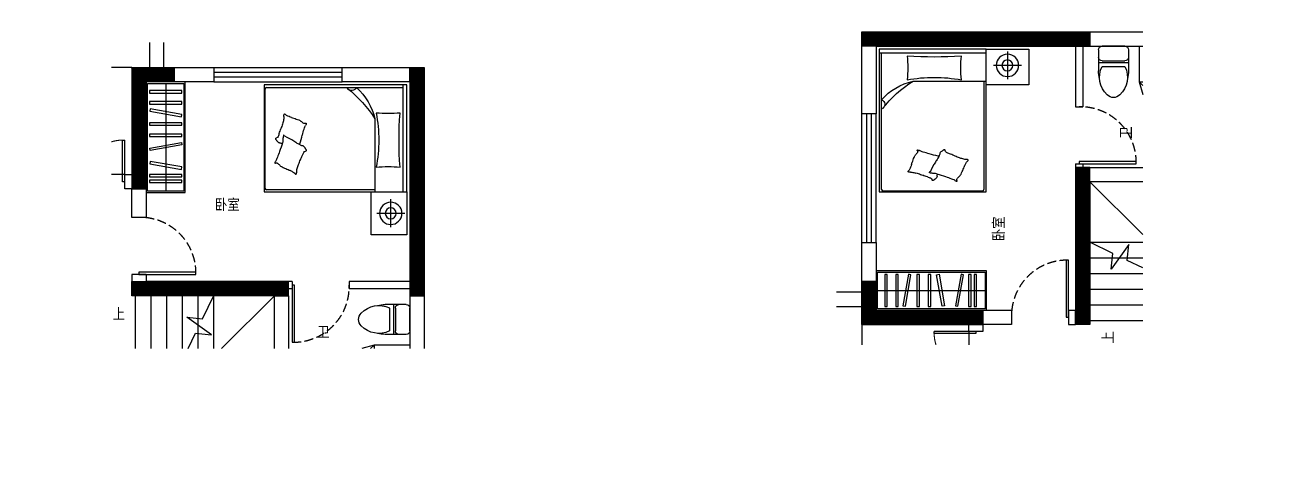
# Model space of a CAD drawing. Extents: x 468514 to 728049, y -74127 to 69080.
# Drawn here: x 553210 to 570649, y 13703 to 20003 of the extents above; entities that cross this region are included whole.
import ezdxf
from ezdxf.xclip import XClip

# ---------------------------------------------------------------- set-up
doc = ezdxf.new("R2010")
doc.units = 0
doc.header["$LTSCALE"] = 500
doc.header["$MEASUREMENT"] = 0
doc.header["$XCLIPFRAME"] = 0
doc.linetypes.add('DASH', pattern=[0.35, 0.25, -0.1])
for name, color, linetype in [('Door 门', 107, 'Continuous'), ('E 立面标注尺寸', 9, 'Continuous'), ('P-Furniture 家具', 153, 'Continuous'), ('P-Make furniture 固定制作', 154, 'Continuous'), ('P-N wall 新建隔墙', 241, 'Continuous'), ('P-O wall 原始墙体', 245, 'Continuous'), ('P-Stair 楼梯（原建筑设备）', 159, 'Continuous'), ('P-Text  平面文字', 9, 'Continuous'), ('P-window 窗', 107, 'Continuous')]:
    doc.layers.add(name, color=color, linetype=linetype)
doc.styles.add('PDC DIM', font='PMingLiU-ExtB.ttf', dxfattribs={"width": 0.85})
pattern_1 = [(45, (-208763.564, 5386.939), (-8.8388348, 8.8388348), [])]

# ---------------------------------------------------------------- blocks, each defined once
blk = doc.blocks.new('$DorLib2D$00000002')
for p, q in [((-0.5, 0), (-0.5, 0.4875)), ((-0.475, 0.4875), (-0.5, 0.4875)), ((-0.475, 0), (-0.475, 0.4875)), ((0.475, 0), (0.475, 0.4875)), ((0.475, 0.4875), (0.5, 0.4875)), ((0.5, 0), (0.5, 0.4875)), ((-0.5, 0), (-0.475, 0)), ((0.5, 0), (0.475, 0))]:
    blk.add_line(p, q)
at = {"lineweight": 13}
for centre, start, end in [((-0.4875, 0), 0, 88.53072), ((0.4875, 0), 91.46928, 180)]:
    blk.add_arc(centre, 0.4875, start, end, dxfattribs=at)
blk = doc.blocks.new('$WINLIB2D$00000001')
at = {"color": 0}
for points in [[(-0.5, 0.5), (-0.5, -0.5)], [(-0.5, 0.5), (0.5, 0.5)], [(0.5, -0.5), (0.5, 0.5)], [(0.5, 0.1667), (-0.5, 0.1667)], [(0.5, -0.1667), (-0.5, -0.1667)], [(-0.5, -0.5), (0.5, -0.5)]]:
    blk.add_lwpolyline(points, dxfattribs=at)
blk = doc.blocks.new('chuangf')
at = {"layer": 'P-Furniture 家具', "color": 8}
for p, q in [((1375, 322), (1375, -70)), ((3141, -1617), (3141, 299)), ((1179, 126), (1572, 126)), ((2700, -95), (1675, -95)), ((1706, -95), (1706, -1617)), ((1730, -1637), (3117, -1637))]:
    blk.add_line(p, q, dxfattribs=at)
at = {"layer": 'P-Furniture 家具'}
blk.add_line((1675, 299), (3175, 299), dxfattribs=at)
for points in [[(1675, 351), (1075, 351), (1075, -149), (1675, -149)], [(3175, 351), (3175, -1649), (1675, -1649), (1675, 351)]]:
    blk.add_lwpolyline(points, close=True, dxfattribs=at)
at = {"layer": 'P-Furniture 家具', "color": 8}
for points in [[(2021, -78, 0.058596), (2021, 257, 0.037148), (2782, 257, 0.052163), (2782, -78, 0.093766)], [(1947, -1232, 0.101392), (1929, -1213, -0.223768), (1924, -1203, -0.25558), (1926, -1199, -0.081563), (1941, -1194, -0.071805), (1957, -1193, 0.069985), (1974, -1192, 0.03546), (2030, -1178, 0.029432), (2094, -1154, 0.001554), (2125, -1140, -0.00152), (2157, -1126, -0.004735), (2189, -1113, 0.00382), (2230, -1095, 0.296001), (2248, -1068, -0.649774), (2268, -1060, -0.02319), (2273, -1063, 0.0288), (2277, -1066, 0.005727), (2283, -1070, -0.004358), (2292, -1076, -0.027528), (2310, -1088, -0.046214), (2319, -1097, -0.194121), (2323, -1110, 0.133719), (2326, -1129, 0.011505), (2344, -1163, 0.008882), (2369, -1206, 0.012426), (2404, -1261, -0.033612), (2417, -1281), (2439, -1326), (2456, -1361, 0.224341), (2470, -1372, -0.722772), (2470, -1379, -0.103513), (2466, -1379, 0.053465), (2459, -1379, 0.030109), (2437, -1383, -0.031436), (2416, -1387, -0.05324), (2401, -1387, 0.05518), (2387, -1387, 0.056271), (2363, -1393, 0.0108), (2242, -1434, 0.00456), (2161, -1464, 0.01125), (2128, -1477, 0.069394), (2111, -1487, -0.079756), (2096, -1496, -0.106399), (2082, -1498, -0.328642), (2078, -1496, -0.299547), (2080, -1490, 0.189917), (2084, -1483, 0.033518), (2085, -1475, 0.075627), (2084, -1471, 0.053489), (2081, -1465, 0.017838), (2067, -1448, 0.038394), (2049, -1430, -0.059529), (2038, -1418, -0.035943), (2026, -1398, -0.011245), (1995, -1330, -0.006203), (1982, -1299, 0.010783), (1975, -1282, 0.019485), (1970, -1271, 0.005062)]]:
    blk.add_lwpolyline(points, format="xyb", close=True, dxfattribs=at)
for radius in [157, 76.4]:
    blk.add_circle((1375, 126), radius, dxfattribs=at)
for centre, radius, start, end in [((1784, -1542), 1712, 38.287, 57.6721), ((2499, -940), 868, 42.3133, 76.6516), ((3167, -422), 71, 111.0659, 236.8343)]:
    blk.add_arc(centre, radius, start, end, dxfattribs=at)
for centre, major_axis, ratio, start_param, end_param in [((2316, -1059), (-112, 0), 0.833333, 1.758186, 1.860669), ((1485, 1263), (-3019, 0), 0.833333, 1.860669, 1.903868), ((873, 2737), (-4890, 0), 0.833333, 1.903868, 1.922108), ((2279, -461), (804, 0), 0.833333, -1.219485, -1.174486), ((2560, -1020), (-76, 0), 0.833333, 1.967107, 2.244238), ((2644, -1107), (-57.7, 0), 0.833333, -1.215705, -0.897354), ((2635, -1089), (33.8, 0), 0.833333, 1.501884, 1.925887), ((2707, -1087), (-74, 0), 0.833333, -0.181643, -0.047623), ((2648, -1084), (-14.7, 0), 0.833333, -0.047623, 0.25431), ((2670, -1080), (-37.8, 0), 0.833333, 0.25431, 0.468061), ((2647, -1078), (13.6, 0), 0.833333, 2.209223, 2.959949), ((2938, -967), (338, 0), 0.833333, 3.609654, 3.680998), ((2637, -1064), (4.26, 0), 0.833333, 0.231794, 1.501884), ((2636, -1064), (6.04, 0), 0.833333, -0.932369, 0.231794), ((2808, -1032), (186, 0), 0.833333, 3.680998, 3.834497), ((2604, -1172), (77.8, 0), 0.833333, 0.455068, 0.692904), ((2505, -1213), (189, 0), 0.833333, 0.31136, 0.455068), ((854, -1656), (-1923, 0), 0.833333, 3.407974, 3.452952), ((2829, -1862), (599, 0), 0.833333, 1.856206, 1.973901), ((2776, -1714), (413, 0), 0.833333, 1.714425, 1.856206), ((1183, -1581), (1582, 0), 0.833333, 0.241571, 0.266382), ((2726, -1423), (-60.5, 0), 0.833333, 4.576533, 4.856018), ((5118, -539), (-2407, -701), 0.471108, 0.022718, 0.08572), ((2742, -1326), (-57.5, 0), 0.833333, 1.43494, 1.721669), ((2815, -1312), (-72.5, 0), 0.833333, 0.382878, 0.787064), ((2743, -1333), (48.9, 0), 0.833333, -1.419924, -1.094394), ((2753, -1364), (-16.1, 0), 0.833333, 3.048091, 3.928657), ((2763, -1365), (-5.57, 0), 0.833333, 2.047199, 3.048091), ((1443, -1662), (-965, 0), 0.833333, 3.456107, 3.479223), ((2319, -1425), (44, 0), 0.833333, -0.217207, 0.314514), ((2383, -1436), (-21.7, 0), 0.833333, -0.217207, 0.549738), ((2428, -1413), (74.3, 0), 0.833333, 3.691331, 3.876056), ((2528, -1338), (-209, 0), 0.833333, 0.734464, 0.844548), ((2810, -1073), (634, 0), 0.833333, 3.98614, 4.003573), ((2159, -1707), (-367, 0), 0.833333, 3.980666, 4.003573), ((2375, -1506), (43.4, 0), 0.833333, 0.723905, 0.839074), ((2458, -1445), (66.9, 0), 0.833333, 3.865498, 3.958241), ((2420, -1478), (12.2, 0), 0.833333, 3.958241, 6.263107), ((2467, -1479), (34.4, 0), 0.833333, 1.970378, 3.121515), ((3610, -3735), (-2973, 0), 0.833333, -1.186496, -1.171214), ((1770, 57), (-1936, 0), 0.833333, 1.955096, 1.974037), ((231, 3063), (-5858, 0), 0.833333, 1.974037, 1.980117), ((4793, -5700), (-5605, 0), 0.833333, -1.167692, -1.161476)]:
    blk.add_ellipse(centre, major_axis=major_axis, ratio=ratio, start_param=start_param, end_param=end_param, dxfattribs=at)
at = {"layer": 'P-Furniture 家具', "color": 8, "extrusion": (0, 0, -1)}
for centre, start_param, end_param in [((1730, -1617), -1.570796, 0), ((3117, -1617), 3.141593, 4.712389)]:
    blk.add_ellipse(centre, major_axis=(-24, 0), ratio=0.833333, start_param=start_param, end_param=end_param, dxfattribs=at)
blk = doc.blocks.new('asdfsdafa3')
for p, q in [((201554, -49577), (201554, -49256)), ((201603, -49207), (201707, -49207)), ((201707, -49207), (201901, -49207)), ((201757, -49256), (201757, -49577)), ((201782, -49207), (201782, -49627)), ((201839, -49256), (201839, -49577)), ((201603, -49627), (201707, -49627)), ((201707, -49627), (201901, -49627))]:
    blk.add_line(p, q)
for centre, radius, start, end in [((201603, -49256), 49.5, 90, 180), ((201707, -49256), 49.5, 0, 90), ((201988, -49558), 337, 42.8306, 116.2777), ((201885, -49706), 500, 75.8795, 88.2029), ((202157, -49416), 116, 359.4502, 47.9126), ((201988, -49275), 337, 243.7223, 317.1694), ((202157, -49418), 116, 312.0874, 0.5498), ((201603, -49577), 49.5, 180, 270), ((201707, -49577), 49.5, 270, 0), ((201885, -49127), 500, 271.7971, 284.1205)]:
    blk.add_arc(centre, radius, start, end)
blk = doc.blocks.new('fffg')
blk.add_lwpolyline([(143, 670), (109, 670), (109, -130), (143, -130)], close=True)
at = {"color": 8, "linetype": 'DASH'}
blk.add_arc((123, -110), 780, 88.5421, 181.4579, dxfattribs=at)
blk = doc.blocks.new('A$C0AB02AF0')
at = {"layer": 'P-O wall 原始墙体'}
h = blk.add_hatch(dxfattribs=at)
h.set_pattern_fill('ANSI31', color=256, scale=100, style=0)
h.set_pattern_definition(pattern_1)
h.paths.add_polyline_path([(6252.1, 11766.5), (6252.1, 11896.3), (6652.1, 11896.3), (6652.1, 12096.3), (6052.1, 12096.3), (6052.1, 10596.3), (6052.1, 10396.3), (6252.1, 10396.3)])
h = blk.add_hatch(dxfattribs=at)
h.set_pattern_fill('ANSI31', color=256, scale=100, style=0)
h.set_pattern_definition(pattern_1)
h.paths.add_polyline_path([(10152.1, 12096.3), (9952.1, 12096.3), (9952.1, 11896.3), (9952.1, 9096.3), (9952.1, 8896.3), (10152.1, 8896.3)])
h = blk.add_hatch(dxfattribs=at)
h.set_pattern_fill('ANSI31', color=256, scale=100, style=0)
h.set_pattern_definition(pattern_1)
h.paths.add_polyline_path([(8252.1, 9096.3), (8152.1, 9096.3), (6252.1, 9096.3), (6152.1, 9096.3), (6052.1, 9096.3), (6052.1, 8896.3), (8052.1, 8896.3), (8252.1, 8896.3)])
at = {"layer": 'Door 门'}
blk.add_line((5952.1, 10596.3), (4752.1, 10596.3), dxfattribs=at)
at = {"layer": 'P-Furniture 家具', "linetype": 'ByBlock'}
for p, q in [((9452.1, 8206.3), (8874.8, 8040.9)), ((9042.1, 7796.3), (9452.1, 8206.3)), ((9952.1, 8206.3), (9452.1, 8206.3)), ((9452.1, 8206.3), (9452.1, 8146.3))]:
    blk.add_line(p, q, dxfattribs=at)
at = {"layer": 'P-Make furniture 固定制作', "color": 8}
blk.add_line((6527.1, 11876.3), (6527.1, 10366.3), dxfattribs=at)
at = {"layer": 'P-Make furniture 固定制作'}
for p, q in [((6802.1, 10346.3), (6802.1, 11896.3)), ((6252.1, 10346.3), (6802.1, 10346.3))]:
    blk.add_line(p, q, dxfattribs=at)
at = {"layer": 'P-Make furniture 固定制作', "color": 8}
for points in [[(6782.1, 10366.3), (6272.1, 10366.3), (6272.1, 11876.3), (6782.1, 11876.3)], [(6752.1, 11775.2), (6302.1, 11775.2), (6302.1, 11740.2), (6752.1, 11740.2)], [(6752.1, 11620.5), (6302.1, 11620.5), (6302.1, 11585.5), (6752.1, 11585.5)], [(6754.7, 11440.6), (6311.6, 11518.8), (6305.5, 11484.3), (6748.7, 11406.2)], [(6752.1, 11323.3), (6302.1, 11323.3), (6302.1, 11288.3), (6752.1, 11288.3)], [(6752.1, 11164.5), (6302.1, 11164.5), (6302.1, 11129.5), (6752.1, 11129.5)], [(6754.7, 11013), (6311.6, 10934.8), (6305.5, 10969.3), (6748.7, 11047.4)], [(6754.7, 10703.7), (6311.6, 10781.9), (6305.5, 10747.4), (6748.7, 10669.3)], [(6752.1, 10598.6), (6302.1, 10598.6), (6302.1, 10563.6), (6752.1, 10563.6)], [(6752.1, 10520.7), (6302.1, 10520.7), (6302.1, 10485.7), (6752.1, 10485.7)]]:
    blk.add_lwpolyline(points, close=True, dxfattribs=at)
at = {"layer": 'P-N wall 新建隔墙'}
for p, q in [((6252.1, 9196.3), (6052.1, 9196.3)), ((6052.1, 9196.3), (6052.1, 9096.3)), ((6252.1, 9196.3), (6252.1, 9096.3)), ((8302.1, 9096.3), (8252.1, 9096.3)), ((8302.1, 9096.3), (8302.1, 8996.3)), ((9102.1, 9096.3), (9102.1, 8996.3)), ((9952.1, 9096.3), (9102.1, 9096.3)), ((8302.1, 8996.3), (8252.1, 8996.3)), ((9952.1, 8996.3), (9102.1, 8996.3))]:
    blk.add_line(p, q, dxfattribs=at)
at = {"layer": 'P-O wall 原始墙体'}
for p, q in [((6052.1, 12096.3), (6052.1, 10596.3)), ((6052.1, 12096.3), (7202.1, 12096.3)), ((6652.1, 11896.3), (6652.1, 12096.3)), ((7202.1, 12096.3), (7202.1, 11896.3)), ((9002.1, 11896.3), (9002.1, 12096.3)), ((9002.1, 12096.3), (10152.1, 12096.3)), ((9952.1, 11896.3), (9952.1, 12096.3)), ((10152.1, 12096.3), (10152.1, 8896.3)), ((6252.1, 11896.3), (6252.1, 10396.3)), ((7202.1, 11896.3), (6252.1, 11896.3)), ((9952.1, 11896.3), (9002.1, 11896.3)), ((9952.1, 11896.3), (9952.1, 9096.3)), ((5952.1, 10396.3), (5952.1, 10596.3)), ((5952.1, 10596.3), (6052.1, 10596.3)), ((6052.1, 10596.3), (6052.1, 10396.3)), ((6252.1, 10396.3), (5952.1, 10396.3)), ((6052.1, 9996.3), (6052.1, 10396.3)), ((6052.1, 10396.3), (6252.1, 10396.3)), ((6252.1, 10396.3), (6252.1, 9996.3)), ((6252.1, 9996.3), (6052.1, 9996.3)), ((6052.1, 8896.3), (6052.1, 9096.3)), ((6052.1, 9096.3), (6252.1, 9096.3)), ((8252.1, 9096.3), (6252.1, 9096.3)), ((8252.1, 8896.3), (8252.1, 9096.3)), ((9952.1, 9096.3), (9952.1, 8896.3)), ((8052.1, 8896.3), (6052.1, 8896.3)), ((8052.1, 6896.3), (8052.1, 8896.3)), ((8052.1, 8896.3), (8252.1, 8896.3)), ((8252.1, 8896.3), (8252.1, 6896.3)), ((9952.1, 8896.3), (9952.1, 6496.3)), ((9952.1, 8896.3), (10152.1, 8896.3)), ((10152.1, 8896.3), (9952.1, 8896.3)), ((10152.1, 8896.3), (10152.1, 6396.3))]:
    blk.add_line(p, q, dxfattribs=at)
blk.add_lwpolyline([(6502.1, 12696.3), (6302.1, 12696.3), (6302.1, 12096.3), (6502.1, 12096.3)], close=True, dxfattribs=at)
at = {"layer": 'P-Stair 楼梯（原建筑设备）'}
for p, q in [((6052.1, 12096.3), (4552.1, 12096.3)), ((6102.1, 8096.3), (6102.1, 8896.3)), ((6322.1, 8096.3), (6322.1, 8896.3)), ((6542.1, 8096.3), (6542.1, 8896.3)), ((6762.1, 8096.3), (6762.1, 8896.3)), ((6982.1, 8096.3), (6982.1, 8896.3)), ((7202.1, 8096.3), (7202.1, 8896.3)), ((7252.1, 8096.3), (8052.1, 8896.3))]:
    blk.add_line(p, q, dxfattribs=at)
blk.add_lwpolyline([(6790.2, 8046.3), (6947.7, 8371.5), (7170, 8348.7), (6824.4, 8598.5), (7045.9, 8573.9), (7203.4, 8899.1)], dxfattribs=at)
for points in [[(6102.1, 8471.3, 0, 0, 0), (6567.3, 8471.3, 80, 0, 0), (6867.3, 8471.3, 0, 0, 0)], [(7627.1, 7166.3, 0, 0, 0), (7627.1, 7166.3, 0, 0, 0), (7627.1, 8471.3, 0, 0, 0), (7337.3, 8471.3, 80, 0, 0), (7037.3, 8471.3, 0, 0, 0)]]:
    blk.add_lwpolyline(points, format="xyseb", dxfattribs=at)
at = {"layer": 'Door 门', "extrusion": (0, 0, -1), "xscale": 1200, "yscale": 1200, "zscale": -1200}
blk.add_blockref('$DorLib2D$00000002', (-5352.1, 10496.3), dxfattribs=at)
at = {"layer": 'Door 门'}
for p, rotation in [((6282.2, 9339.4), 270), ((8445.2, 8916.2), 180)]:
    blk.add_blockref('fffg', p, dxfattribs=dict(at, rotation=rotation))
at = {"layer": 'P-Furniture 家具', "xscale": -1, "rotation": 270.0000000000104}
blk.add_blockref('chuangf', (9558.2, 8678.2), dxfattribs=at)
at = {"layer": 'P-Furniture 家具', "linetype": 'ByBlock', "xscale": -1}
blk.add_blockref('asdfsdafa3', (211505.8, 57981.9), dxfattribs=at)
at = {"layer": 'P-window 窗', "xscale": 1800, "yscale": 200, "zscale": -1800}
blk.add_blockref('$WINLIB2D$00000001', (8102.1, 11996.3), dxfattribs=at)
at = {"layer": 'P-Text  平面文字', "char_height": 150, "attachment_point": 1, "style": 'PDC DIM'}
for s, insert in [('{\\fPMingLiU|b0|i0|c136|p18;卧室}', (7217.9, 10253.2)), ('卫', (8654.2, 8466.9))]:
    blk.add_mtext_dynamic_manual_height_columns(s, width=893.426, gutter_width=1750, heights=[0], dxfattribs=dict(at, insert=insert))
at = {"layer": 'P-Text  平面文字', "insert": (5782.7, 8719.2), "char_height": 150, "width": 893.426, "attachment_point": 1, "style": 'PDC DIM'}
blk.add_mtext('上', dxfattribs=at)

msp = doc.modelspace()

# ---------------------------------------------------------------- block references
at = {"layer": 'E 立面标注尺寸'}
ref = msp.add_blockref('A$C0AB02AF0', (577045.7, 9751.4), dxfattribs=dict(at, rotation=90))
XClip(ref).set_block_clipping_path([(5765.1240428119, 8156.0128121391), (10471.6240428119, 12449.0128121391)])
ref = msp.add_blockref('A$C0AB02AF0', (548657.9, 7307), dxfattribs=at)
XClip(ref).set_block_clipping_path([(5765.1240428119, 8156.0128121391), (10471.6240428119, 12449.0128121391)])

doc.saveas('drawing.dxf')
